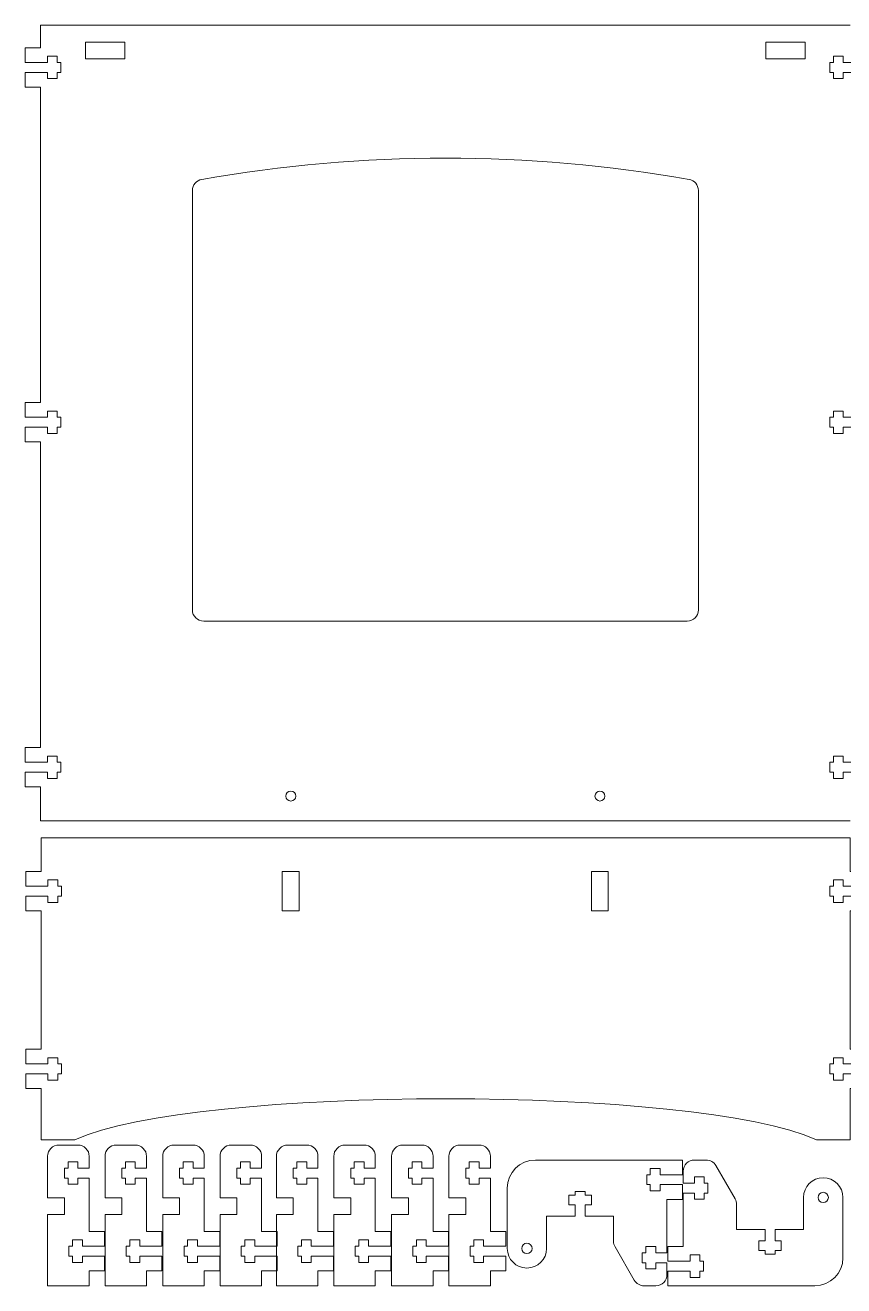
# Model space of a CAD drawing. Header units: inches. Extents: x -959 to 461, y -102 to 704.
# Drawn here: x -225 to 66.2, y -101.5 to 346.9 of the extents above; entities that cross this region are included whole.
import ezdxf

# ---------------------------------------------------------------- set-up
doc = ezdxf.new("R2010")
doc.units = ezdxf.units.IN
doc.header["$MEASUREMENT"] = 0
doc.layers.add('Layer 1', color=7, linetype='Continuous')

msp = doc.modelspace()

# ---------------------------------------------------------------- linework, layer by layer
at = {"layer": 'Layer 1', "color": 7, "lineweight": 18}
for points in [[(68.47, 346.87), (-219.53, 346.87), (-219.53, 338.87), (-225.03, 338.87), (-225.03, 333.64), (-217.09, 333.64), (-217.09, 335.87), (-213.61, 335.87), (-213.61, 333.64), (-212.32, 333.64), (-212.32, 330.09), (-213.61, 330.09), (-213.61, 327.87), (-217.09, 327.87), (-217.09, 330.09), (-225.03, 330.09), (-225.03, 324.87), (-219.53, 324.87), (-219.53, 212.63), (-225.03, 212.63), (-225.03, 207.41), (-217.09, 207.41), (-217.09, 209.63), (-213.61, 209.63), (-213.61, 207.41), (-212.32, 207.41), (-212.32, 203.85), (-213.61, 203.85), (-213.61, 201.63), (-217.09, 201.63), (-217.09, 203.85), (-225.03, 203.85), (-225.03, 198.63), (-219.53, 198.63), (-219.53, 89.89), (-225.03, 89.89), (-225.03, 84.66), (-217.09, 84.66), (-217.09, 86.88), (-213.61, 86.88), (-213.61, 84.66), (-212.32, 84.66), (-212.32, 81.11), (-213.61, 81.11), (-213.61, 78.89), (-217.09, 78.89), (-217.09, 81.11), (-225.03, 81.11), (-225.03, 75.89), (-219.53, 75.89), (-219.53, 63.89)], [(-203.53, 334.87), (-203.53, 340.87), (-189.53, 340.87), (-189.53, 334.87), (-203.53, 334.87)], [(38.47, 334.87), (38.47, 340.87), (52.47, 340.87), (52.47, 334.87), (38.47, 334.87)], [(73.97, 330.09), (66.04, 330.09), (66.04, 327.87), (62.55, 327.87), (62.55, 330.09), (61.26, 330.09), (61.26, 333.64), (62.55, 333.64), (62.55, 335.87), (66.04, 335.87), (66.04, 333.64), (73.97, 333.64)], [(73.97, 203.85), (66.04, 203.85), (66.04, 201.63), (62.55, 201.63), (62.55, 203.85), (61.26, 203.85), (61.26, 207.41), (62.55, 207.41), (62.55, 209.63), (66.04, 209.63), (66.04, 207.41), (73.97, 207.41)], [(73.97, 81.11), (66.04, 81.11), (66.04, 78.89), (62.55, 78.89), (62.55, 81.11), (61.26, 81.11), (61.26, 84.66), (62.55, 84.66), (62.55, 86.88), (66.04, 86.88), (66.04, 84.66), (73.97, 84.66)], [(-219.53, 63.89), (68.47, 63.89)], [(-133.58, 31.88), (-133.58, 45.88), (-127.58, 45.88), (-127.58, 31.88), (-133.58, 31.88)], [(-23.58, 31.88), (-17.58, 31.88), (-17.58, 45.88), (-23.58, 45.88), (-23.58, 31.88)]]:
    msp.add_lwpolyline(points, dxfattribs=at)
for points, knots in [([(-161.53, 134.86), (-163.74, 134.86), (-165.53, 136.65), (-165.53, 138.86), (-165.53, 138.86), (-165.53, 288.09), (-165.53, 288.09), (-165.53, 290.03), (-164.14, 291.69), (-162.22, 292.03), (-104.87, 302.12), (-46.19, 302.12), (11.16, 292.03), (13.08, 291.69), (14.47, 290.03), (14.47, 288.09), (14.47, 288.09), (14.47, 138.86), (14.47, 138.86), (14.47, 136.65), (12.68, 134.86), (10.47, 134.86), (10.47, 134.86), (-161.53, 134.86), (-161.53, 134.86)], [0, 0, 0, 0, 1, 1, 1, 2, 2, 2, 3, 3, 3, 4, 4, 4, 5, 5, 5, 6, 6, 6, 7, 7, 7, 8, 8, 8, 8]), ([(-130.53, 74.44), (-129.55, 74.44), (-128.75, 73.65), (-128.75, 72.66), (-128.75, 71.68), (-129.55, 70.89), (-130.53, 70.89), (-131.51, 70.89), (-132.31, 71.68), (-132.31, 72.66), (-132.31, 73.65), (-131.51, 74.44), (-130.53, 74.44)], [0, 0, 0, 0, 1, 1, 1, 2, 2, 2, 3, 3, 3, 4, 4, 4, 4]), ([(-20.53, 74.44), (-19.55, 74.44), (-18.75, 73.65), (-18.75, 72.66), (-18.75, 71.68), (-19.55, 70.89), (-20.53, 70.89), (-21.51, 70.89), (-22.31, 71.68), (-22.31, 72.66), (-22.31, 73.65), (-21.51, 74.44), (-20.53, 74.44)], [0, 0, 0, 0, 1, 1, 1, 2, 2, 2, 3, 3, 3, 4, 4, 4, 4]), ([(-224.86, -31.41), (-224.86, -31.41), (-219.36, -31.41), (-219.36, -31.41), (-219.36, -31.41), (-219.36, -49.66), (-219.36, -49.66), (-219.36, -49.66), (-207.36, -49.66), (-207.36, -49.66), (-164.84, -30.16), (13.97, -30.16), (56.48, -49.66), (56.48, -49.66), (68.48, -49.66), (68.48, -49.66), (68.48, -49.66), (68.48, -31.41), (68.48, -31.41), (68.48, -31.41), (73.98, -31.41), (73.98, -31.41), (73.98, -31.41), (73.98, -26.19), (73.98, -26.19), (73.98, -26.19), (66.05, -26.19), (66.05, -26.19), (66.05, -26.19), (66.05, -28.41), (66.05, -28.41), (66.05, -28.41), (62.56, -28.41), (62.56, -28.41), (62.56, -28.41), (62.56, -26.19), (62.56, -26.19), (62.56, -26.19), (61.27, -26.19), (61.27, -26.19), (61.27, -26.19), (61.27, -22.63), (61.27, -22.63), (61.27, -22.63), (62.56, -22.63), (62.56, -22.63), (62.56, -22.63), (62.56, -20.41), (62.56, -20.41), (62.56, -20.41), (66.05, -20.41), (66.05, -20.41), (66.05, -20.41), (66.05, -22.63), (66.05, -22.63), (66.05, -22.63), (73.98, -22.63), (73.98, -22.63), (73.98, -22.63), (73.98, -17.41), (73.98, -17.41), (73.98, -17.41), (68.48, -17.41), (68.48, -17.41), (68.48, -17.41), (68.48, 31.84), (68.48, 31.84), (68.48, 31.84), (73.98, 31.84), (73.98, 31.84), (73.98, 31.84), (73.98, 37.07), (73.98, 37.07), (73.98, 37.07), (66.05, 37.07), (66.05, 37.07), (66.05, 37.07), (66.05, 34.84), (66.05, 34.84), (66.05, 34.84), (62.56, 34.84), (62.56, 34.84), (62.56, 34.84), (62.56, 37.07), (62.56, 37.07), (62.56, 37.07), (61.27, 37.07), (61.27, 37.07), (61.27, 37.07), (61.27, 40.62), (61.27, 40.62), (61.27, 40.62), (62.56, 40.62), (62.56, 40.62), (62.56, 40.62), (62.56, 42.84), (62.56, 42.84), (62.56, 42.84), (66.05, 42.84), (66.05, 42.84), (66.05, 42.84), (66.05, 40.62), (66.05, 40.62), (66.05, 40.62), (73.98, 40.62), (73.98, 40.62), (73.98, 40.62), (73.98, 45.84), (73.98, 45.84), (73.98, 45.84), (68.48, 45.84), (68.48, 45.84), (68.48, 45.84), (68.48, 57.84), (68.48, 57.84), (68.48, 57.84), (-219.36, 57.84), (-219.36, 57.84), (-219.36, 57.84), (-219.36, 45.84), (-219.36, 45.84), (-219.36, 45.84), (-224.86, 45.84), (-224.86, 45.84), (-224.86, 45.84), (-224.86, 40.62), (-224.86, 40.62), (-224.86, 40.62), (-216.93, 40.62), (-216.93, 40.62), (-216.93, 40.62), (-216.93, 42.84), (-216.93, 42.84), (-216.93, 42.84), (-213.44, 42.84), (-213.44, 42.84), (-213.44, 42.84), (-213.44, 40.62), (-213.44, 40.62), (-213.44, 40.62), (-212.15, 40.62), (-212.15, 40.62), (-212.15, 40.62), (-212.15, 37.07), (-212.15, 37.07), (-212.15, 37.07), (-213.44, 37.07), (-213.44, 37.07), (-213.44, 37.07), (-213.44, 34.84), (-213.44, 34.84), (-213.44, 34.84), (-216.93, 34.84), (-216.93, 34.84), (-216.93, 34.84), (-216.93, 37.07), (-216.93, 37.07), (-216.93, 37.07), (-224.86, 37.07), (-224.86, 37.07), (-224.86, 37.07), (-224.86, 31.84), (-224.86, 31.84), (-224.86, 31.84), (-219.36, 31.84), (-219.36, 31.84), (-219.36, 31.84), (-219.36, -17.41), (-219.36, -17.41), (-219.36, -17.41), (-224.86, -17.41), (-224.86, -17.41), (-224.86, -17.41), (-224.86, -22.63), (-224.86, -22.63), (-224.86, -22.63), (-216.93, -22.63), (-216.93, -22.63), (-216.93, -22.63), (-216.93, -20.41), (-216.93, -20.41), (-216.93, -20.41), (-213.44, -20.41), (-213.44, -20.41), (-213.44, -20.41), (-213.44, -22.63), (-213.44, -22.63), (-213.44, -22.63), (-212.15, -22.63), (-212.15, -22.63), (-212.15, -22.63), (-212.15, -26.19), (-212.15, -26.19), (-212.15, -26.19), (-213.44, -26.19), (-213.44, -26.19), (-213.44, -26.19), (-213.44, -28.41), (-213.44, -28.41), (-213.44, -28.41), (-216.93, -28.41), (-216.93, -28.41), (-216.93, -28.41), (-216.93, -26.19), (-216.93, -26.19), (-216.93, -26.19), (-224.86, -26.19), (-224.86, -26.19), (-224.86, -26.19), (-224.86, -31.41), (-224.86, -31.41)], [0, 0, 0, 0, 1, 1, 1, 2, 2, 2, 3, 3, 3, 4, 4, 4, 5, 5, 5, 6, 6, 6, 7, 7, 7, 8, 8, 8, 9, 9, 9, 10, 10, 10, 11, 11, 11, 12, 12, 12, 13, 13, 13, 14, 14, 14, 15, 15, 15, 16, 16, 16, 17, 17, 17, 18, 18, 18, 19, 19, 19, 20, 20, 20, 21, 21, 21, 22, 22, 22, 23, 23, 23, 24, 24, 24, 25, 25, 25, 26, 26, 26, 27, 27, 27, 28, 28, 28, 29, 29, 29, 30, 30, 30, 31, 31, 31, 32, 32, 32, 33, 33, 33, 34, 34, 34, 35, 35, 35, 36, 36, 36, 37, 37, 37, 38, 38, 38, 39, 39, 39, 40, 40, 40, 41, 41, 41, 42, 42, 42, 43, 43, 43, 44, 44, 44, 45, 45, 45, 46, 46, 46, 47, 47, 47, 48, 48, 48, 49, 49, 49, 50, 50, 50, 51, 51, 51, 52, 52, 52, 53, 53, 53, 54, 54, 54, 55, 55, 55, 56, 56, 56, 57, 57, 57, 58, 58, 58, 59, 59, 59, 60, 60, 60, 61, 61, 61, 62, 62, 62, 63, 63, 63, 64, 64, 64, 65, 65, 65, 66, 66, 66, 67, 67, 67, 68, 68, 68, 69, 69, 69, 70, 70, 70, 70]), ([(-202.26, -101.54), (-202.26, -101.54), (-217.04, -101.54), (-217.04, -101.54), (-217.04, -101.54), (-217.04, -92.23), (-217.04, -92.23), (-217.04, -92.23), (-217.04, -76.23), (-217.04, -76.23), (-217.04, -76.23), (-211.04, -76.23), (-211.04, -76.23), (-211.04, -76.23), (-211.04, -70.23), (-211.04, -70.23), (-211.04, -70.23), (-217.04, -70.23), (-217.04, -70.23), (-217.04, -70.23), (-217.04, -55.48), (-217.04, -55.48), (-217.04, -54.42), (-216.62, -53.4), (-215.87, -52.65), (-215.12, -51.9), (-214.1, -51.48), (-213.04, -51.48), (-213.04, -51.48), (-206.26, -51.48), (-206.26, -51.48), (-205.2, -51.48), (-204.19, -51.9), (-203.44, -52.65), (-202.69, -53.4), (-202.26, -54.42), (-202.26, -55.48), (-202.26, -55.48), (-202.26, -59.67), (-202.26, -59.67), (-202.26, -59.67), (-206.26, -59.67), (-206.26, -59.67), (-206.26, -59.67), (-206.26, -57.45), (-206.26, -57.45), (-206.26, -57.45), (-209.75, -57.45), (-209.75, -57.45), (-209.75, -57.45), (-209.75, -59.67), (-209.75, -59.67), (-209.75, -59.67), (-211.04, -59.67), (-211.04, -59.67), (-211.04, -59.67), (-211.04, -63.23), (-211.04, -63.23), (-211.04, -63.23), (-209.75, -63.23), (-209.75, -63.23), (-209.75, -63.23), (-209.75, -65.45), (-209.75, -65.45), (-209.75, -65.45), (-206.26, -65.45), (-206.26, -65.45), (-206.26, -65.45), (-206.26, -63.23), (-206.26, -63.23), (-206.26, -63.23), (-202.26, -63.23), (-202.26, -63.23), (-202.26, -63.23), (-202.26, -82.23), (-202.26, -82.23), (-202.26, -82.23), (-196.76, -82.23), (-196.76, -82.23), (-196.76, -82.23), (-196.76, -87.45), (-196.76, -87.45), (-196.76, -87.45), (-204.7, -87.45), (-204.7, -87.45), (-204.7, -87.45), (-204.7, -85.23), (-204.7, -85.23), (-204.7, -85.23), (-208.18, -85.23), (-208.18, -85.23), (-208.18, -85.23), (-208.18, -87.45), (-208.18, -87.45), (-208.18, -87.45), (-209.47, -87.45), (-209.47, -87.45), (-209.47, -87.45), (-209.47, -91), (-209.47, -91), (-209.47, -91), (-208.18, -91), (-208.18, -91), (-208.18, -91), (-208.18, -93.23), (-208.18, -93.23), (-208.18, -93.23), (-204.7, -93.23), (-204.7, -93.23), (-204.7, -93.23), (-204.7, -91), (-204.7, -91), (-204.7, -91), (-196.76, -91), (-196.76, -91), (-196.76, -91), (-196.76, -96.23), (-196.76, -96.23), (-196.76, -96.23), (-202.26, -96.23), (-202.26, -96.23), (-202.26, -96.23), (-202.26, -101.54), (-202.26, -101.54)], [0, 0, 0, 0, 1, 1, 1, 2, 2, 2, 3, 3, 3, 4, 4, 4, 5, 5, 5, 6, 6, 6, 7, 7, 7, 8, 8, 8, 9, 9, 9, 10, 10, 10, 11, 11, 11, 12, 12, 12, 13, 13, 13, 14, 14, 14, 15, 15, 15, 16, 16, 16, 17, 17, 17, 18, 18, 18, 19, 19, 19, 20, 20, 20, 21, 21, 21, 22, 22, 22, 23, 23, 23, 24, 24, 24, 25, 25, 25, 26, 26, 26, 27, 27, 27, 28, 28, 28, 29, 29, 29, 30, 30, 30, 31, 31, 31, 32, 32, 32, 33, 33, 33, 34, 34, 34, 35, 35, 35, 36, 36, 36, 37, 37, 37, 38, 38, 38, 39, 39, 39, 40, 40, 40, 41, 41, 41, 41]), ([(-181.86, -101.54), (-181.86, -101.54), (-196.63, -101.54), (-196.63, -101.54), (-196.63, -101.54), (-196.63, -92.23), (-196.63, -92.23), (-196.63, -92.23), (-196.63, -76.23), (-196.63, -76.23), (-196.63, -76.23), (-190.63, -76.23), (-190.63, -76.23), (-190.63, -76.23), (-190.63, -70.23), (-190.63, -70.23), (-190.63, -70.23), (-196.63, -70.23), (-196.63, -70.23), (-196.63, -70.23), (-196.63, -55.48), (-196.63, -55.48), (-196.63, -54.42), (-196.21, -53.4), (-195.46, -52.65), (-194.71, -51.9), (-193.69, -51.48), (-192.63, -51.48), (-192.63, -51.48), (-185.86, -51.48), (-185.86, -51.48), (-184.8, -51.48), (-183.78, -51.9), (-183.03, -52.65), (-182.28, -53.4), (-181.86, -54.42), (-181.86, -55.48), (-181.86, -55.48), (-181.86, -59.67), (-181.86, -59.67), (-181.86, -59.67), (-185.86, -59.67), (-185.86, -59.67), (-185.86, -59.67), (-185.86, -57.45), (-185.86, -57.45), (-185.86, -57.45), (-189.34, -57.45), (-189.34, -57.45), (-189.34, -57.45), (-189.34, -59.67), (-189.34, -59.67), (-189.34, -59.67), (-190.63, -59.67), (-190.63, -59.67), (-190.63, -59.67), (-190.63, -63.23), (-190.63, -63.23), (-190.63, -63.23), (-189.34, -63.23), (-189.34, -63.23), (-189.34, -63.23), (-189.34, -65.45), (-189.34, -65.45), (-189.34, -65.45), (-185.86, -65.45), (-185.86, -65.45), (-185.86, -65.45), (-185.86, -63.23), (-185.86, -63.23), (-185.86, -63.23), (-181.86, -63.23), (-181.86, -63.23), (-181.86, -63.23), (-181.86, -82.23), (-181.86, -82.23), (-181.86, -82.23), (-176.36, -82.23), (-176.36, -82.23), (-176.36, -82.23), (-176.36, -87.45), (-176.36, -87.45), (-176.36, -87.45), (-184.29, -87.45), (-184.29, -87.45), (-184.29, -87.45), (-184.29, -85.23), (-184.29, -85.23), (-184.29, -85.23), (-187.78, -85.23), (-187.78, -85.23), (-187.78, -85.23), (-187.78, -87.45), (-187.78, -87.45), (-187.78, -87.45), (-189.06, -87.45), (-189.06, -87.45), (-189.06, -87.45), (-189.06, -91), (-189.06, -91), (-189.06, -91), (-187.78, -91), (-187.78, -91), (-187.78, -91), (-187.78, -93.23), (-187.78, -93.23), (-187.78, -93.23), (-184.29, -93.23), (-184.29, -93.23), (-184.29, -93.23), (-184.29, -91), (-184.29, -91), (-184.29, -91), (-176.36, -91), (-176.36, -91), (-176.36, -91), (-176.36, -96.23), (-176.36, -96.23), (-176.36, -96.23), (-181.86, -96.23), (-181.86, -96.23), (-181.86, -96.23), (-181.86, -101.54), (-181.86, -101.54)], [0, 0, 0, 0, 1, 1, 1, 2, 2, 2, 3, 3, 3, 4, 4, 4, 5, 5, 5, 6, 6, 6, 7, 7, 7, 8, 8, 8, 9, 9, 9, 10, 10, 10, 11, 11, 11, 12, 12, 12, 13, 13, 13, 14, 14, 14, 15, 15, 15, 16, 16, 16, 17, 17, 17, 18, 18, 18, 19, 19, 19, 20, 20, 20, 21, 21, 21, 22, 22, 22, 23, 23, 23, 24, 24, 24, 25, 25, 25, 26, 26, 26, 27, 27, 27, 28, 28, 28, 29, 29, 29, 30, 30, 30, 31, 31, 31, 32, 32, 32, 33, 33, 33, 34, 34, 34, 35, 35, 35, 36, 36, 36, 37, 37, 37, 38, 38, 38, 39, 39, 39, 40, 40, 40, 41, 41, 41, 41]), ([(-161.32, -101.54), (-161.32, -101.54), (-176.09, -101.54), (-176.09, -101.54), (-176.09, -101.54), (-176.09, -92.23), (-176.09, -92.23), (-176.09, -92.23), (-176.09, -76.23), (-176.09, -76.23), (-176.09, -76.23), (-170.09, -76.23), (-170.09, -76.23), (-170.09, -76.23), (-170.09, -70.23), (-170.09, -70.23), (-170.09, -70.23), (-176.09, -70.23), (-176.09, -70.23), (-176.09, -70.23), (-176.09, -55.48), (-176.09, -55.48), (-176.09, -54.42), (-175.67, -53.4), (-174.92, -52.65), (-174.17, -51.9), (-173.15, -51.48), (-172.09, -51.48), (-172.09, -51.48), (-165.32, -51.48), (-165.32, -51.48), (-164.26, -51.48), (-163.24, -51.9), (-162.49, -52.65), (-161.74, -53.4), (-161.32, -54.42), (-161.32, -55.48), (-161.32, -55.48), (-161.32, -59.67), (-161.32, -59.67), (-161.32, -59.67), (-165.32, -59.67), (-165.32, -59.67), (-165.32, -59.67), (-165.32, -57.45), (-165.32, -57.45), (-165.32, -57.45), (-168.8, -57.45), (-168.8, -57.45), (-168.8, -57.45), (-168.8, -59.67), (-168.8, -59.67), (-168.8, -59.67), (-170.09, -59.67), (-170.09, -59.67), (-170.09, -59.67), (-170.09, -63.23), (-170.09, -63.23), (-170.09, -63.23), (-168.8, -63.23), (-168.8, -63.23), (-168.8, -63.23), (-168.8, -65.45), (-168.8, -65.45), (-168.8, -65.45), (-165.32, -65.45), (-165.32, -65.45), (-165.32, -65.45), (-165.32, -63.23), (-165.32, -63.23), (-165.32, -63.23), (-161.32, -63.23), (-161.32, -63.23), (-161.32, -63.23), (-161.32, -82.23), (-161.32, -82.23), (-161.32, -82.23), (-155.82, -82.23), (-155.82, -82.23), (-155.82, -82.23), (-155.82, -87.45), (-155.82, -87.45), (-155.82, -87.45), (-163.75, -87.45), (-163.75, -87.45), (-163.75, -87.45), (-163.75, -85.23), (-163.75, -85.23), (-163.75, -85.23), (-167.24, -85.23), (-167.24, -85.23), (-167.24, -85.23), (-167.24, -87.45), (-167.24, -87.45), (-167.24, -87.45), (-168.53, -87.45), (-168.53, -87.45), (-168.53, -87.45), (-168.53, -91), (-168.53, -91), (-168.53, -91), (-167.24, -91), (-167.24, -91), (-167.24, -91), (-167.24, -93.23), (-167.24, -93.23), (-167.24, -93.23), (-163.75, -93.23), (-163.75, -93.23), (-163.75, -93.23), (-163.75, -91), (-163.75, -91), (-163.75, -91), (-155.82, -91), (-155.82, -91), (-155.82, -91), (-155.82, -96.23), (-155.82, -96.23), (-155.82, -96.23), (-161.32, -96.23), (-161.32, -96.23), (-161.32, -96.23), (-161.32, -101.54), (-161.32, -101.54)], [0, 0, 0, 0, 1, 1, 1, 2, 2, 2, 3, 3, 3, 4, 4, 4, 5, 5, 5, 6, 6, 6, 7, 7, 7, 8, 8, 8, 9, 9, 9, 10, 10, 10, 11, 11, 11, 12, 12, 12, 13, 13, 13, 14, 14, 14, 15, 15, 15, 16, 16, 16, 17, 17, 17, 18, 18, 18, 19, 19, 19, 20, 20, 20, 21, 21, 21, 22, 22, 22, 23, 23, 23, 24, 24, 24, 25, 25, 25, 26, 26, 26, 27, 27, 27, 28, 28, 28, 29, 29, 29, 30, 30, 30, 31, 31, 31, 32, 32, 32, 33, 33, 33, 34, 34, 34, 35, 35, 35, 36, 36, 36, 37, 37, 37, 38, 38, 38, 39, 39, 39, 40, 40, 40, 41, 41, 41, 41]), ([(-140.93, -101.54), (-140.93, -101.54), (-155.71, -101.54), (-155.71, -101.54), (-155.71, -101.54), (-155.71, -92.23), (-155.71, -92.23), (-155.71, -92.23), (-155.71, -76.23), (-155.71, -76.23), (-155.71, -76.23), (-149.71, -76.23), (-149.71, -76.23), (-149.71, -76.23), (-149.71, -70.23), (-149.71, -70.23), (-149.71, -70.23), (-155.71, -70.23), (-155.71, -70.23), (-155.71, -70.23), (-155.71, -55.48), (-155.71, -55.48), (-155.71, -54.42), (-155.28, -53.4), (-154.53, -52.65), (-153.78, -51.9), (-152.77, -51.48), (-151.71, -51.48), (-151.71, -51.48), (-144.93, -51.48), (-144.93, -51.48), (-143.87, -51.48), (-142.85, -51.9), (-142.1, -52.65), (-141.35, -53.4), (-140.93, -54.42), (-140.93, -55.48), (-140.93, -55.48), (-140.93, -59.67), (-140.93, -59.67), (-140.93, -59.67), (-144.93, -59.67), (-144.93, -59.67), (-144.93, -59.67), (-144.93, -57.45), (-144.93, -57.45), (-144.93, -57.45), (-148.42, -57.45), (-148.42, -57.45), (-148.42, -57.45), (-148.42, -59.67), (-148.42, -59.67), (-148.42, -59.67), (-149.71, -59.67), (-149.71, -59.67), (-149.71, -59.67), (-149.71, -63.23), (-149.71, -63.23), (-149.71, -63.23), (-148.42, -63.23), (-148.42, -63.23), (-148.42, -63.23), (-148.42, -65.45), (-148.42, -65.45), (-148.42, -65.45), (-144.93, -65.45), (-144.93, -65.45), (-144.93, -65.45), (-144.93, -63.23), (-144.93, -63.23), (-144.93, -63.23), (-140.93, -63.23), (-140.93, -63.23), (-140.93, -63.23), (-140.93, -82.23), (-140.93, -82.23), (-140.93, -82.23), (-135.43, -82.23), (-135.43, -82.23), (-135.43, -82.23), (-135.43, -87.45), (-135.43, -87.45), (-135.43, -87.45), (-143.37, -87.45), (-143.37, -87.45), (-143.37, -87.45), (-143.37, -85.23), (-143.37, -85.23), (-143.37, -85.23), (-146.85, -85.23), (-146.85, -85.23), (-146.85, -85.23), (-146.85, -87.45), (-146.85, -87.45), (-146.85, -87.45), (-148.14, -87.45), (-148.14, -87.45), (-148.14, -87.45), (-148.14, -91), (-148.14, -91), (-148.14, -91), (-146.85, -91), (-146.85, -91), (-146.85, -91), (-146.85, -93.23), (-146.85, -93.23), (-146.85, -93.23), (-143.37, -93.23), (-143.37, -93.23), (-143.37, -93.23), (-143.37, -91), (-143.37, -91), (-143.37, -91), (-135.43, -91), (-135.43, -91), (-135.43, -91), (-135.43, -96.23), (-135.43, -96.23), (-135.43, -96.23), (-140.93, -96.23), (-140.93, -96.23), (-140.93, -96.23), (-140.93, -101.54), (-140.93, -101.54)], [0, 0, 0, 0, 1, 1, 1, 2, 2, 2, 3, 3, 3, 4, 4, 4, 5, 5, 5, 6, 6, 6, 7, 7, 7, 8, 8, 8, 9, 9, 9, 10, 10, 10, 11, 11, 11, 12, 12, 12, 13, 13, 13, 14, 14, 14, 15, 15, 15, 16, 16, 16, 17, 17, 17, 18, 18, 18, 19, 19, 19, 20, 20, 20, 21, 21, 21, 22, 22, 22, 23, 23, 23, 24, 24, 24, 25, 25, 25, 26, 26, 26, 27, 27, 27, 28, 28, 28, 29, 29, 29, 30, 30, 30, 31, 31, 31, 32, 32, 32, 33, 33, 33, 34, 34, 34, 35, 35, 35, 36, 36, 36, 37, 37, 37, 38, 38, 38, 39, 39, 39, 40, 40, 40, 41, 41, 41, 41]), ([(-120.86, -101.54), (-120.86, -101.54), (-135.64, -101.54), (-135.64, -101.54), (-135.64, -101.54), (-135.64, -92.23), (-135.64, -92.23), (-135.64, -92.23), (-135.64, -76.23), (-135.64, -76.23), (-135.64, -76.23), (-129.64, -76.23), (-129.64, -76.23), (-129.64, -76.23), (-129.64, -70.23), (-129.64, -70.23), (-129.64, -70.23), (-135.64, -70.23), (-135.64, -70.23), (-135.64, -70.23), (-135.64, -55.48), (-135.64, -55.48), (-135.64, -54.42), (-135.21, -53.4), (-134.46, -52.65), (-133.71, -51.9), (-132.7, -51.48), (-131.64, -51.48), (-131.64, -51.48), (-124.86, -51.48), (-124.86, -51.48), (-123.8, -51.48), (-122.78, -51.9), (-122.03, -52.65), (-121.28, -53.4), (-120.86, -54.42), (-120.86, -55.48), (-120.86, -55.48), (-120.86, -59.67), (-120.86, -59.67), (-120.86, -59.67), (-124.86, -59.67), (-124.86, -59.67), (-124.86, -59.67), (-124.86, -57.45), (-124.86, -57.45), (-124.86, -57.45), (-128.35, -57.45), (-128.35, -57.45), (-128.35, -57.45), (-128.35, -59.67), (-128.35, -59.67), (-128.35, -59.67), (-129.64, -59.67), (-129.64, -59.67), (-129.64, -59.67), (-129.64, -63.23), (-129.64, -63.23), (-129.64, -63.23), (-128.35, -63.23), (-128.35, -63.23), (-128.35, -63.23), (-128.35, -65.45), (-128.35, -65.45), (-128.35, -65.45), (-124.86, -65.45), (-124.86, -65.45), (-124.86, -65.45), (-124.86, -63.23), (-124.86, -63.23), (-124.86, -63.23), (-120.86, -63.23), (-120.86, -63.23), (-120.86, -63.23), (-120.86, -82.23), (-120.86, -82.23), (-120.86, -82.23), (-115.36, -82.23), (-115.36, -82.23), (-115.36, -82.23), (-115.36, -87.45), (-115.36, -87.45), (-115.36, -87.45), (-123.3, -87.45), (-123.3, -87.45), (-123.3, -87.45), (-123.3, -85.23), (-123.3, -85.23), (-123.3, -85.23), (-126.78, -85.23), (-126.78, -85.23), (-126.78, -85.23), (-126.78, -87.45), (-126.78, -87.45), (-126.78, -87.45), (-128.07, -87.45), (-128.07, -87.45), (-128.07, -87.45), (-128.07, -91), (-128.07, -91), (-128.07, -91), (-126.78, -91), (-126.78, -91), (-126.78, -91), (-126.78, -93.23), (-126.78, -93.23), (-126.78, -93.23), (-123.3, -93.23), (-123.3, -93.23), (-123.3, -93.23), (-123.3, -91), (-123.3, -91), (-123.3, -91), (-115.36, -91), (-115.36, -91), (-115.36, -91), (-115.36, -96.23), (-115.36, -96.23), (-115.36, -96.23), (-120.86, -96.23), (-120.86, -96.23), (-120.86, -96.23), (-120.86, -101.54), (-120.86, -101.54)], [0, 0, 0, 0, 1, 1, 1, 2, 2, 2, 3, 3, 3, 4, 4, 4, 5, 5, 5, 6, 6, 6, 7, 7, 7, 8, 8, 8, 9, 9, 9, 10, 10, 10, 11, 11, 11, 12, 12, 12, 13, 13, 13, 14, 14, 14, 15, 15, 15, 16, 16, 16, 17, 17, 17, 18, 18, 18, 19, 19, 19, 20, 20, 20, 21, 21, 21, 22, 22, 22, 23, 23, 23, 24, 24, 24, 25, 25, 25, 26, 26, 26, 27, 27, 27, 28, 28, 28, 29, 29, 29, 30, 30, 30, 31, 31, 31, 32, 32, 32, 33, 33, 33, 34, 34, 34, 35, 35, 35, 36, 36, 36, 37, 37, 37, 38, 38, 38, 39, 39, 39, 40, 40, 40, 41, 41, 41, 41]), ([(-100.46, -101.54), (-100.46, -101.54), (-115.23, -101.54), (-115.23, -101.54), (-115.23, -101.54), (-115.23, -92.23), (-115.23, -92.23), (-115.23, -92.23), (-115.23, -76.23), (-115.23, -76.23), (-115.23, -76.23), (-109.23, -76.23), (-109.23, -76.23), (-109.23, -76.23), (-109.23, -70.23), (-109.23, -70.23), (-109.23, -70.23), (-115.23, -70.23), (-115.23, -70.23), (-115.23, -70.23), (-115.23, -55.48), (-115.23, -55.48), (-115.23, -54.42), (-114.81, -53.4), (-114.06, -52.65), (-113.31, -51.9), (-112.29, -51.48), (-111.23, -51.48), (-111.23, -51.48), (-104.46, -51.48), (-104.46, -51.48), (-103.39, -51.48), (-102.38, -51.9), (-101.63, -52.65), (-100.88, -53.4), (-100.46, -54.42), (-100.46, -55.48), (-100.46, -55.48), (-100.46, -59.67), (-100.46, -59.67), (-100.46, -59.67), (-104.46, -59.67), (-104.46, -59.67), (-104.46, -59.67), (-104.46, -57.45), (-104.46, -57.45), (-104.46, -57.45), (-107.94, -57.45), (-107.94, -57.45), (-107.94, -57.45), (-107.94, -59.67), (-107.94, -59.67), (-107.94, -59.67), (-109.23, -59.67), (-109.23, -59.67), (-109.23, -59.67), (-109.23, -63.23), (-109.23, -63.23), (-109.23, -63.23), (-107.94, -63.23), (-107.94, -63.23), (-107.94, -63.23), (-107.94, -65.45), (-107.94, -65.45), (-107.94, -65.45), (-104.46, -65.45), (-104.46, -65.45), (-104.46, -65.45), (-104.46, -63.23), (-104.46, -63.23), (-104.46, -63.23), (-100.46, -63.23), (-100.46, -63.23), (-100.46, -63.23), (-100.46, -82.23), (-100.46, -82.23), (-100.46, -82.23), (-94.96, -82.23), (-94.96, -82.23), (-94.96, -82.23), (-94.96, -87.45), (-94.96, -87.45), (-94.96, -87.45), (-102.89, -87.45), (-102.89, -87.45), (-102.89, -87.45), (-102.89, -85.23), (-102.89, -85.23), (-102.89, -85.23), (-106.38, -85.23), (-106.38, -85.23), (-106.38, -85.23), (-106.38, -87.45), (-106.38, -87.45), (-106.38, -87.45), (-107.66, -87.45), (-107.66, -87.45), (-107.66, -87.45), (-107.66, -91), (-107.66, -91), (-107.66, -91), (-106.38, -91), (-106.38, -91), (-106.38, -91), (-106.38, -93.23), (-106.38, -93.23), (-106.38, -93.23), (-102.89, -93.23), (-102.89, -93.23), (-102.89, -93.23), (-102.89, -91), (-102.89, -91), (-102.89, -91), (-94.96, -91), (-94.96, -91), (-94.96, -91), (-94.96, -96.23), (-94.96, -96.23), (-94.96, -96.23), (-100.46, -96.23), (-100.46, -96.23), (-100.46, -96.23), (-100.46, -101.54), (-100.46, -101.54)], [0, 0, 0, 0, 1, 1, 1, 2, 2, 2, 3, 3, 3, 4, 4, 4, 5, 5, 5, 6, 6, 6, 7, 7, 7, 8, 8, 8, 9, 9, 9, 10, 10, 10, 11, 11, 11, 12, 12, 12, 13, 13, 13, 14, 14, 14, 15, 15, 15, 16, 16, 16, 17, 17, 17, 18, 18, 18, 19, 19, 19, 20, 20, 20, 21, 21, 21, 22, 22, 22, 23, 23, 23, 24, 24, 24, 25, 25, 25, 26, 26, 26, 27, 27, 27, 28, 28, 28, 29, 29, 29, 30, 30, 30, 31, 31, 31, 32, 32, 32, 33, 33, 33, 34, 34, 34, 35, 35, 35, 36, 36, 36, 37, 37, 37, 38, 38, 38, 39, 39, 39, 40, 40, 40, 41, 41, 41, 41]), ([(-79.92, -101.54), (-79.92, -101.54), (-94.69, -101.54), (-94.69, -101.54), (-94.69, -101.54), (-94.69, -92.23), (-94.69, -92.23), (-94.69, -92.23), (-94.69, -76.23), (-94.69, -76.23), (-94.69, -76.23), (-88.69, -76.23), (-88.69, -76.23), (-88.69, -76.23), (-88.69, -70.23), (-88.69, -70.23), (-88.69, -70.23), (-94.69, -70.23), (-94.69, -70.23), (-94.69, -70.23), (-94.69, -55.48), (-94.69, -55.48), (-94.69, -54.42), (-94.27, -53.4), (-93.52, -52.65), (-92.77, -51.9), (-91.75, -51.48), (-90.69, -51.48), (-90.69, -51.48), (-83.92, -51.48), (-83.92, -51.48), (-82.86, -51.48), (-81.84, -51.9), (-81.09, -52.65), (-80.34, -53.4), (-79.92, -54.42), (-79.92, -55.48), (-79.92, -55.48), (-79.92, -59.67), (-79.92, -59.67), (-79.92, -59.67), (-83.92, -59.67), (-83.92, -59.67), (-83.92, -59.67), (-83.92, -57.45), (-83.92, -57.45), (-83.92, -57.45), (-87.4, -57.45), (-87.4, -57.45), (-87.4, -57.45), (-87.4, -59.67), (-87.4, -59.67), (-87.4, -59.67), (-88.69, -59.67), (-88.69, -59.67), (-88.69, -59.67), (-88.69, -63.23), (-88.69, -63.23), (-88.69, -63.23), (-87.4, -63.23), (-87.4, -63.23), (-87.4, -63.23), (-87.4, -65.45), (-87.4, -65.45), (-87.4, -65.45), (-83.92, -65.45), (-83.92, -65.45), (-83.92, -65.45), (-83.92, -63.23), (-83.92, -63.23), (-83.92, -63.23), (-79.92, -63.23), (-79.92, -63.23), (-79.92, -63.23), (-79.92, -82.23), (-79.92, -82.23), (-79.92, -82.23), (-74.42, -82.23), (-74.42, -82.23), (-74.42, -82.23), (-74.42, -87.45), (-74.42, -87.45), (-74.42, -87.45), (-82.35, -87.45), (-82.35, -87.45), (-82.35, -87.45), (-82.35, -85.23), (-82.35, -85.23), (-82.35, -85.23), (-85.84, -85.23), (-85.84, -85.23), (-85.84, -85.23), (-85.84, -87.45), (-85.84, -87.45), (-85.84, -87.45), (-87.12, -87.45), (-87.12, -87.45), (-87.12, -87.45), (-87.12, -91), (-87.12, -91), (-87.12, -91), (-85.84, -91), (-85.84, -91), (-85.84, -91), (-85.84, -93.23), (-85.84, -93.23), (-85.84, -93.23), (-82.35, -93.23), (-82.35, -93.23), (-82.35, -93.23), (-82.35, -91), (-82.35, -91), (-82.35, -91), (-74.42, -91), (-74.42, -91), (-74.42, -91), (-74.42, -96.23), (-74.42, -96.23), (-74.42, -96.23), (-79.92, -96.23), (-79.92, -96.23), (-79.92, -96.23), (-79.92, -101.54), (-79.92, -101.54)], [0, 0, 0, 0, 1, 1, 1, 2, 2, 2, 3, 3, 3, 4, 4, 4, 5, 5, 5, 6, 6, 6, 7, 7, 7, 8, 8, 8, 9, 9, 9, 10, 10, 10, 11, 11, 11, 12, 12, 12, 13, 13, 13, 14, 14, 14, 15, 15, 15, 16, 16, 16, 17, 17, 17, 18, 18, 18, 19, 19, 19, 20, 20, 20, 21, 21, 21, 22, 22, 22, 23, 23, 23, 24, 24, 24, 25, 25, 25, 26, 26, 26, 27, 27, 27, 28, 28, 28, 29, 29, 29, 30, 30, 30, 31, 31, 31, 32, 32, 32, 33, 33, 33, 34, 34, 34, 35, 35, 35, 36, 36, 36, 37, 37, 37, 38, 38, 38, 39, 39, 39, 40, 40, 40, 41, 41, 41, 41]), ([(-59.53, -101.54), (-59.53, -101.54), (-74.3, -101.54), (-74.3, -101.54), (-74.3, -101.54), (-74.3, -92.23), (-74.3, -92.23), (-74.3, -92.23), (-74.3, -76.23), (-74.3, -76.23), (-74.3, -76.23), (-68.3, -76.23), (-68.3, -76.23), (-68.3, -76.23), (-68.3, -70.23), (-68.3, -70.23), (-68.3, -70.23), (-74.3, -70.23), (-74.3, -70.23), (-74.3, -70.23), (-74.3, -55.48), (-74.3, -55.48), (-74.3, -54.42), (-73.88, -53.4), (-73.13, -52.65), (-72.38, -51.9), (-71.37, -51.48), (-70.3, -51.48), (-70.3, -51.48), (-63.53, -51.48), (-63.53, -51.48), (-62.47, -51.48), (-61.45, -51.9), (-60.7, -52.65), (-59.95, -53.4), (-59.53, -54.42), (-59.53, -55.48), (-59.53, -55.48), (-59.53, -59.67), (-59.53, -59.67), (-59.53, -59.67), (-63.53, -59.67), (-63.53, -59.67), (-63.53, -59.67), (-63.53, -57.45), (-63.53, -57.45), (-63.53, -57.45), (-67.02, -57.45), (-67.02, -57.45), (-67.02, -57.45), (-67.02, -59.67), (-67.02, -59.67), (-67.02, -59.67), (-68.3, -59.67), (-68.3, -59.67), (-68.3, -59.67), (-68.3, -63.23), (-68.3, -63.23), (-68.3, -63.23), (-67.02, -63.23), (-67.02, -63.23), (-67.02, -63.23), (-67.02, -65.45), (-67.02, -65.45), (-67.02, -65.45), (-63.53, -65.45), (-63.53, -65.45), (-63.53, -65.45), (-63.53, -63.23), (-63.53, -63.23), (-63.53, -63.23), (-59.53, -63.23), (-59.53, -63.23), (-59.53, -63.23), (-59.53, -82.23), (-59.53, -82.23), (-59.53, -82.23), (-54.03, -82.23), (-54.03, -82.23), (-54.03, -82.23), (-54.03, -87.45), (-54.03, -87.45), (-54.03, -87.45), (-61.97, -87.45), (-61.97, -87.45), (-61.97, -87.45), (-61.97, -85.23), (-61.97, -85.23), (-61.97, -85.23), (-65.45, -85.23), (-65.45, -85.23), (-65.45, -85.23), (-65.45, -87.45), (-65.45, -87.45), (-65.45, -87.45), (-66.74, -87.45), (-66.74, -87.45), (-66.74, -87.45), (-66.74, -91), (-66.74, -91), (-66.74, -91), (-65.45, -91), (-65.45, -91), (-65.45, -91), (-65.45, -93.23), (-65.45, -93.23), (-65.45, -93.23), (-61.97, -93.23), (-61.97, -93.23), (-61.97, -93.23), (-61.97, -91), (-61.97, -91), (-61.97, -91), (-54.03, -91), (-54.03, -91), (-54.03, -91), (-54.03, -96.23), (-54.03, -96.23), (-54.03, -96.23), (-59.53, -96.23), (-59.53, -96.23), (-59.53, -96.23), (-59.53, -101.54), (-59.53, -101.54)], [0, 0, 0, 0, 1, 1, 1, 2, 2, 2, 3, 3, 3, 4, 4, 4, 5, 5, 5, 6, 6, 6, 7, 7, 7, 8, 8, 8, 9, 9, 9, 10, 10, 10, 11, 11, 11, 12, 12, 12, 13, 13, 13, 14, 14, 14, 15, 15, 15, 16, 16, 16, 17, 17, 17, 18, 18, 18, 19, 19, 19, 20, 20, 20, 21, 21, 21, 22, 22, 22, 23, 23, 23, 24, 24, 24, 25, 25, 25, 26, 26, 26, 27, 27, 27, 28, 28, 28, 29, 29, 29, 30, 30, 30, 31, 31, 31, 32, 32, 32, 33, 33, 33, 34, 34, 34, 35, 35, 35, 36, 36, 36, 37, 37, 37, 38, 38, 38, 39, 39, 39, 40, 40, 40, 41, 41, 41, 41])]:
    msp.add_open_spline(points, degree=3, knots=knots, dxfattribs=at)
at = {"layer": 'Layer 1', "color": 7, "lineweight": 9}
for points, knots in [([(8.82, -56.8), (8.82, -56.8), (8.82, -62.02), (8.82, -62.02), (8.82, -62.02), (0.88, -62.02), (0.88, -62.02), (0.88, -62.02), (0.88, -59.8), (0.88, -59.8), (0.88, -59.8), (-2.61, -59.8), (-2.61, -59.8), (-2.61, -59.8), (-2.61, -62.02), (-2.61, -62.02), (-2.61, -62.02), (-3.89, -62.02), (-3.89, -62.02), (-3.89, -62.02), (-3.89, -65.57), (-3.89, -65.57), (-3.89, -65.57), (-2.61, -65.57), (-2.61, -65.57), (-2.61, -65.57), (-2.61, -67.8), (-2.61, -67.8), (-2.61, -67.8), (0.88, -67.8), (0.88, -67.8), (0.88, -67.8), (0.88, -65.57), (0.88, -65.57), (0.88, -65.57), (8.82, -65.57), (8.82, -65.57), (8.82, -65.57), (8.82, -70.8), (8.82, -70.8), (8.82, -70.8), (3.32, -70.8), (3.32, -70.8), (3.32, -70.8), (3.32, -89.79), (3.32, -89.79), (3.32, -89.79), (-0.68, -89.79), (-0.68, -89.79), (-0.68, -89.79), (-0.68, -87.57), (-0.68, -87.57), (-0.68, -87.57), (-4.17, -87.57), (-4.17, -87.57), (-4.17, -87.57), (-4.17, -89.79), (-4.17, -89.79), (-4.17, -89.79), (-5.46, -89.79), (-5.46, -89.79), (-5.46, -89.79), (-5.46, -93.35), (-5.46, -93.35), (-5.46, -93.35), (-4.17, -93.35), (-4.17, -93.35), (-4.17, -93.35), (-4.17, -95.57), (-4.17, -95.57), (-4.17, -95.57), (-0.68, -95.57), (-0.68, -95.57), (-0.68, -95.57), (-0.68, -93.35), (-0.68, -93.35), (-0.68, -93.35), (3.32, -93.35), (3.32, -93.35), (3.32, -93.35), (3.32, -97.54), (3.32, -97.54), (3.32, -99.75), (1.52, -101.54), (-0.68, -101.54), (-0.68, -101.54), (-4.86, -101.54), (-4.86, -101.54), (-6.29, -101.54), (-7.61, -100.78), (-8.32, -99.55), (-8.32, -99.55), (-15.15, -87.72), (-15.15, -87.72), (-15.5, -87.12), (-15.69, -86.43), (-15.69, -85.72), (-15.69, -85.72), (-15.69, -76.8), (-15.69, -76.8), (-15.69, -76.8), (-25.82, -76.8), (-25.82, -76.8), (-25.82, -76.8), (-25.82, -72.8), (-25.82, -72.8), (-25.82, -72.8), (-23.6, -72.8), (-23.6, -72.8), (-23.6, -72.8), (-23.6, -69.31), (-23.6, -69.31), (-23.6, -69.31), (-25.82, -69.31), (-25.82, -69.31), (-25.82, -69.31), (-25.82, -68.02), (-25.82, -68.02), (-25.82, -68.02), (-29.38, -68.02), (-29.38, -68.02), (-29.38, -68.02), (-29.38, -69.31), (-29.38, -69.31), (-29.38, -69.31), (-31.6, -69.31), (-31.6, -69.31), (-31.6, -69.31), (-31.6, -72.8), (-31.6, -72.8), (-31.6, -72.8), (-29.38, -72.8), (-29.38, -72.8), (-29.38, -72.8), (-29.38, -76.8), (-29.38, -76.8), (-29.38, -76.8), (-39.51, -76.8), (-39.51, -76.8), (-39.51, -76.8), (-39.51, -88.24), (-39.51, -88.24), (-39.51, -92.1), (-42.65, -95.24), (-46.51, -95.24), (-50.38, -95.24), (-53.51, -92.1), (-53.51, -88.24), (-53.51, -88.24), (-53.51, -66.8), (-53.51, -66.8), (-53.51, -61.27), (-49.04, -56.8), (-43.51, -56.8), (-43.51, -56.8), (8.82, -56.8), (8.82, -56.8)], [0, 0, 0, 0, 1, 1, 1, 2, 2, 2, 3, 3, 3, 4, 4, 4, 5, 5, 5, 6, 6, 6, 7, 7, 7, 8, 8, 8, 9, 9, 9, 10, 10, 10, 11, 11, 11, 12, 12, 12, 13, 13, 13, 14, 14, 14, 15, 15, 15, 16, 16, 16, 17, 17, 17, 18, 18, 18, 19, 19, 19, 20, 20, 20, 21, 21, 21, 22, 22, 22, 23, 23, 23, 24, 24, 24, 25, 25, 25, 26, 26, 26, 27, 27, 27, 28, 28, 28, 29, 29, 29, 30, 30, 30, 31, 31, 31, 32, 32, 32, 33, 33, 33, 34, 34, 34, 35, 35, 35, 36, 36, 36, 37, 37, 37, 38, 38, 38, 39, 39, 39, 40, 40, 40, 41, 41, 41, 42, 42, 42, 43, 43, 43, 44, 44, 44, 45, 45, 45, 46, 46, 46, 47, 47, 47, 48, 48, 48, 49, 49, 49, 50, 50, 50, 51, 51, 51, 52, 52, 52, 52]), ([(3.58, -101.54), (3.58, -101.54), (3.58, -96.32), (3.58, -96.32), (3.58, -96.32), (11.51, -96.32), (11.51, -96.32), (11.51, -96.32), (11.51, -98.55), (11.51, -98.55), (11.51, -98.55), (15, -98.55), (15, -98.55), (15, -98.55), (15, -96.32), (15, -96.32), (15, -96.32), (16.28, -96.32), (16.28, -96.32), (16.28, -96.32), (16.28, -92.77), (16.28, -92.77), (16.28, -92.77), (15, -92.77), (15, -92.77), (15, -92.77), (15, -90.55), (15, -90.55), (15, -90.55), (11.51, -90.55), (11.51, -90.55), (11.51, -90.55), (11.51, -92.77), (11.51, -92.77), (11.51, -92.77), (3.58, -92.77), (3.58, -92.77), (3.58, -92.77), (3.58, -87.55), (3.58, -87.55), (3.58, -87.55), (9.08, -87.55), (9.08, -87.55), (9.08, -87.55), (9.08, -68.55), (9.08, -68.55), (9.08, -68.55), (13.08, -68.55), (13.08, -68.55), (13.08, -68.55), (13.08, -70.77), (13.08, -70.77), (13.08, -70.77), (16.56, -70.77), (16.56, -70.77), (16.56, -70.77), (16.56, -68.55), (16.56, -68.55), (16.56, -68.55), (17.85, -68.55), (17.85, -68.55), (17.85, -68.55), (17.85, -64.99), (17.85, -64.99), (17.85, -64.99), (16.56, -64.99), (16.56, -64.99), (16.56, -64.99), (16.56, -62.77), (16.56, -62.77), (16.56, -62.77), (13.08, -62.77), (13.08, -62.77), (13.08, -62.77), (13.08, -64.99), (13.08, -64.99), (13.08, -64.99), (9.08, -64.99), (9.08, -64.99), (9.08, -64.99), (9.08, -60.8), (9.08, -60.8), (9.08, -58.59), (10.87, -56.8), (13.08, -56.8), (13.08, -56.8), (17.25, -56.8), (17.25, -56.8), (18.68, -56.8), (20, -57.56), (20.72, -58.8), (20.72, -58.8), (27.54, -70.62), (27.54, -70.62), (27.89, -71.23), (28.08, -71.92), (28.08, -72.62), (28.08, -72.62), (28.08, -81.55), (28.08, -81.55), (28.08, -81.55), (38.21, -81.55), (38.21, -81.55), (38.21, -81.55), (38.21, -85.55), (38.21, -85.55), (38.21, -85.55), (35.99, -85.55), (35.99, -85.55), (35.99, -85.55), (35.99, -89.03), (35.99, -89.03), (35.99, -89.03), (38.21, -89.03), (38.21, -89.03), (38.21, -89.03), (38.21, -90.32), (38.21, -90.32), (38.21, -90.32), (41.77, -90.32), (41.77, -90.32), (41.77, -90.32), (41.77, -89.03), (41.77, -89.03), (41.77, -89.03), (43.99, -89.03), (43.99, -89.03), (43.99, -89.03), (43.99, -85.55), (43.99, -85.55), (43.99, -85.55), (41.77, -85.55), (41.77, -85.55), (41.77, -85.55), (41.77, -81.55), (41.77, -81.55), (41.77, -81.55), (51.91, -81.55), (51.91, -81.55), (51.91, -81.55), (51.91, -70.11), (51.91, -70.11), (51.91, -66.24), (55.04, -63.11), (58.91, -63.11), (62.77, -63.11), (65.91, -66.24), (65.91, -70.11), (65.91, -70.11), (65.91, -91.55), (65.91, -91.55), (65.91, -97.07), (61.43, -101.54), (55.91, -101.54), (55.91, -101.54), (3.58, -101.54), (3.58, -101.54)], [0, 0, 0, 0, 1, 1, 1, 2, 2, 2, 3, 3, 3, 4, 4, 4, 5, 5, 5, 6, 6, 6, 7, 7, 7, 8, 8, 8, 9, 9, 9, 10, 10, 10, 11, 11, 11, 12, 12, 12, 13, 13, 13, 14, 14, 14, 15, 15, 15, 16, 16, 16, 17, 17, 17, 18, 18, 18, 19, 19, 19, 20, 20, 20, 21, 21, 21, 22, 22, 22, 23, 23, 23, 24, 24, 24, 25, 25, 25, 26, 26, 26, 27, 27, 27, 28, 28, 28, 29, 29, 29, 30, 30, 30, 31, 31, 31, 32, 32, 32, 33, 33, 33, 34, 34, 34, 35, 35, 35, 36, 36, 36, 37, 37, 37, 38, 38, 38, 39, 39, 39, 40, 40, 40, 41, 41, 41, 42, 42, 42, 43, 43, 43, 44, 44, 44, 45, 45, 45, 46, 46, 46, 47, 47, 47, 48, 48, 48, 49, 49, 49, 50, 50, 50, 51, 51, 51, 52, 52, 52, 52]), ([(58.91, -68.28), (59.92, -68.28), (60.73, -69.1), (60.73, -70.11), (60.73, -71.12), (59.92, -71.93), (58.91, -71.93), (57.9, -71.93), (57.08, -71.12), (57.08, -70.11), (57.08, -69.1), (57.9, -68.28), (58.91, -68.28)], [0, 0, 0, 0, 1, 1, 1, 2, 2, 2, 3, 3, 3, 4, 4, 4, 4]), ([(-46.51, -90.07), (-47.52, -90.07), (-48.34, -89.25), (-48.34, -88.24), (-48.34, -87.23), (-47.52, -86.41), (-46.51, -86.41), (-45.5, -86.41), (-44.68, -87.23), (-44.68, -88.24), (-44.68, -89.25), (-45.5, -90.07), (-46.51, -90.07)], [0, 0, 0, 0, 1, 1, 1, 2, 2, 2, 3, 3, 3, 4, 4, 4, 4])]:
    msp.add_open_spline(points, degree=3, knots=knots, dxfattribs=at)

doc.saveas('drawing.dxf')
